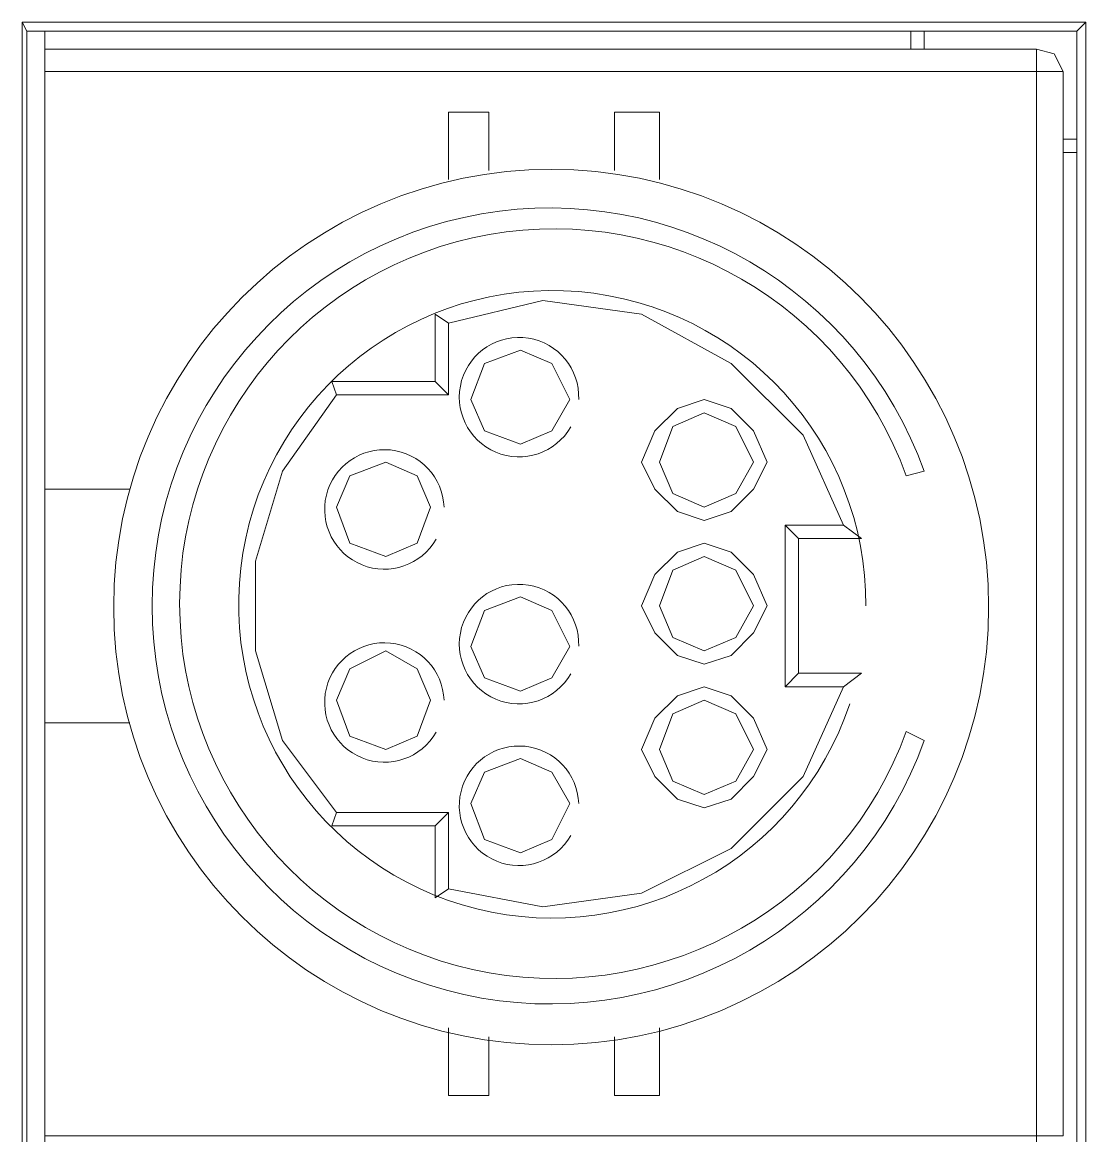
# Model space of a CAD drawing. Header units: millimetres. Extents: x -11 to 1219, y 0 to 1751.
# Drawn here: x 221.52 to 234.95, y 878.14 to 892.19 of the extents above; entities that cross this region are included whole.
import ezdxf

# ---------------------------------------------------------------- set-up
doc = ezdxf.new("R2010")
doc.units = ezdxf.units.MM
doc.header["$LTSCALE"] = 10
doc.layers.add('_MULTI_WIRE', color=9, linetype='CONTINUOUS')
doc.layers.add('PDF_Geometry', color=7, linetype='CONTINUOUS', true_color=0x151d1f)
doc.layers.get('_MULTI_WIRE').off()

# ---------------------------------------------------------------- blocks, each defined once
blk = doc.blocks.new('DVP-28SWS211R')
at = {"layer": 'PDF_Geometry', "color": 7, "lineweight": 9, "true_color": 0xffffff}
for p, q in [((28.326, -72.287), (14.899, -72.287)), ((14.899, -86.96), (14.899, -72.287)), ((14.899, -72.287), (14.956, -72.4)), ((28.212, -72.4), (28.326, -72.287)), ((28.326, -72.287), (28.326, -86.96)), ((28.212, -72.4), (14.956, -72.4)), ((14.956, -72.4), (14.956, -86.846)), ((15.183, -86.846), (15.183, -72.4)), ((26.116, -72.627), (26.116, -72.4)), ((26.286, -72.627), (26.286, -72.4)), ((28.212, -86.846), (28.212, -72.4)), ((27.702, -72.627), (15.183, -72.627)), ((27.702, -72.627), (27.702, -86.676)), ((27.702, -72.627), (27.929, -72.684)), ((27.929, -72.684), (28.042, -72.91)), ((15.183, -72.91), (28.042, -72.91)), ((28.042, -72.91), (28.042, -86.337)), ((20.281, -73.42), (20.791, -73.42)), ((20.281, -74.27), (20.281, -73.42)), ((20.791, -73.42), (20.791, -74.157)), ((22.377, -73.42), (22.944, -73.42)), ((22.377, -74.157), (22.377, -73.42)), ((22.944, -73.42), (22.944, -74.27)), ((28.212, -73.76), (28.042, -73.76)), ((28.212, -73.93), (28.042, -73.93)), ((21.471, -75.799), (20.281, -76.083)), ((22.717, -75.969), (21.471, -75.799)), ((20.111, -75.969), (20.111, -76.819)), ((20.111, -75.969), (20.281, -76.083)), ((23.85, -76.593), (22.717, -75.969)), ((20.281, -76.083), (20.281, -76.989)), ((21.188, -76.423), (20.734, -76.593)), ((21.584, -76.593), (21.188, -76.423)), ((20.734, -76.593), (20.564, -77.046)), ((21.811, -77.046), (21.584, -76.593)), ((24.757, -77.499), (23.85, -76.593)), ((20.111, -76.819), (18.808, -76.819)), ((18.808, -76.819), (18.865, -76.989)), ((20.111, -76.819), (20.281, -76.989)), ((18.865, -76.989), (18.185, -77.952)), ((20.281, -76.989), (18.865, -76.989)), ((20.564, -77.046), (20.734, -77.442)), ((21.584, -77.442), (21.811, -77.046)), ((23.51, -77.046), (23.17, -77.159)), ((23.85, -77.159), (23.51, -77.046)), ((23.17, -77.159), (22.887, -77.442)), ((23.51, -77.216), (23.114, -77.386)), ((23.907, -77.386), (23.51, -77.216)), ((24.133, -77.442), (23.85, -77.159)), ((23.114, -77.386), (22.944, -77.839)), ((24.133, -77.839), (23.907, -77.386)), ((20.734, -77.442), (21.188, -77.612)), ((21.188, -77.612), (21.584, -77.442)), ((22.887, -77.442), (22.717, -77.839)), ((24.303, -77.839), (24.133, -77.442)), ((25.266, -78.632), (24.757, -77.499)), ((18.185, -77.952), (17.845, -79.085)), ((19.488, -77.839), (19.035, -78.009)), ((19.885, -78.009), (19.488, -77.839)), ((22.717, -77.839), (22.887, -78.179)), ((22.944, -77.839), (23.114, -78.235)), ((23.907, -78.235), (24.133, -77.839)), ((24.133, -78.179), (24.303, -77.839)), ((26.286, -77.952), (26.06, -78.009)), ((19.035, -78.009), (18.865, -78.405)), ((20.055, -78.405), (19.885, -78.009)), ((15.183, -78.179), (16.259, -78.179)), ((22.887, -78.179), (23.17, -78.462)), ((23.114, -78.235), (23.51, -78.405)), ((23.51, -78.405), (23.907, -78.235)), ((23.85, -78.462), (24.133, -78.179)), ((18.865, -78.405), (19.035, -78.859)), ((19.885, -78.859), (20.055, -78.405)), ((23.17, -78.462), (23.51, -78.575)), ((23.51, -78.575), (23.85, -78.462)), ((24.7, -78.802), (24.53, -78.632)), ((24.53, -78.632), (25.266, -78.632)), ((24.53, -80.671), (24.53, -78.632)), ((25.266, -78.632), (25.493, -78.802)), ((25.493, -78.802), (24.7, -78.802)), ((24.7, -78.802), (24.7, -80.501)), ((19.035, -78.859), (19.488, -79.029)), ((19.488, -79.029), (19.885, -78.859)), ((23.51, -78.859), (23.17, -78.972)), ((23.85, -78.972), (23.51, -78.859)), ((17.845, -79.085), (17.845, -80.218)), ((23.17, -78.972), (22.887, -79.255)), ((23.51, -79.029), (23.114, -79.199)), ((23.907, -79.199), (23.51, -79.029)), ((24.133, -79.255), (23.85, -78.972)), ((23.114, -79.199), (22.944, -79.652)), ((24.133, -79.652), (23.907, -79.199)), ((22.887, -79.255), (22.717, -79.652)), ((24.303, -79.652), (24.133, -79.255)), ((21.188, -79.538), (20.734, -79.708)), ((21.584, -79.708), (21.188, -79.538)), ((22.717, -79.652), (22.887, -79.992)), ((22.944, -79.652), (23.114, -80.048)), ((23.907, -80.048), (24.133, -79.652)), ((24.133, -79.992), (24.303, -79.652)), ((20.734, -79.708), (20.564, -80.162)), ((21.811, -80.162), (21.584, -79.708)), ((22.887, -79.992), (23.17, -80.275)), ((23.114, -80.048), (23.51, -80.218)), ((23.51, -80.218), (23.907, -80.048)), ((23.85, -80.275), (24.133, -79.992)), ((17.845, -80.218), (18.185, -81.351)), ((19.488, -80.218), (19.035, -80.445)), ((19.885, -80.445), (19.488, -80.218)), ((20.564, -80.162), (20.734, -80.558)), ((21.584, -80.558), (21.811, -80.162)), ((23.17, -80.275), (23.51, -80.388)), ((23.51, -80.388), (23.85, -80.275)), ((19.035, -80.445), (18.865, -80.841)), ((20.055, -80.841), (19.885, -80.445)), ((24.7, -80.501), (24.53, -80.671)), ((25.493, -80.501), (24.7, -80.501)), ((25.493, -80.501), (25.266, -80.671)), ((20.734, -80.558), (21.188, -80.728)), ((21.188, -80.728), (21.584, -80.558)), ((23.17, -80.785), (22.887, -81.068)), ((23.51, -80.671), (23.17, -80.785)), ((23.85, -80.785), (23.51, -80.671)), ((24.133, -81.068), (23.85, -80.785)), ((25.266, -80.671), (24.53, -80.671)), ((24.757, -81.804), (25.266, -80.671)), ((18.865, -80.841), (19.035, -81.295)), ((19.885, -81.295), (20.055, -80.841)), ((23.51, -80.841), (23.114, -81.011)), ((23.907, -81.011), (23.51, -80.841)), ((23.114, -81.011), (22.944, -81.465)), ((24.133, -81.465), (23.907, -81.011)), ((16.259, -81.125), (15.183, -81.125)), ((22.887, -81.068), (22.717, -81.465)), ((24.303, -81.465), (24.133, -81.068)), ((19.035, -81.295), (19.488, -81.465)), ((19.488, -81.465), (19.885, -81.295)), ((26.06, -81.238), (26.286, -81.351)), ((18.185, -81.351), (18.865, -82.258)), ((22.717, -81.465), (22.887, -81.804)), ((22.944, -81.465), (23.114, -81.861)), ((23.907, -81.861), (24.133, -81.465)), ((24.133, -81.804), (24.303, -81.465)), ((21.188, -81.578), (20.734, -81.748)), ((21.584, -81.748), (21.188, -81.578)), ((20.734, -81.748), (20.564, -82.144)), ((21.811, -82.144), (21.584, -81.748)), ((22.887, -81.804), (23.17, -82.088)), ((23.114, -81.861), (23.51, -82.031)), ((23.51, -82.031), (23.907, -81.861)), ((23.85, -82.711), (24.757, -81.804)), ((23.85, -82.088), (24.133, -81.804)), ((20.564, -82.144), (20.734, -82.598)), ((21.584, -82.598), (21.811, -82.144)), ((23.17, -82.088), (23.51, -82.201)), ((23.51, -82.201), (23.85, -82.088)), ((18.808, -82.428), (18.865, -82.258)), ((18.865, -82.258), (20.281, -82.258)), ((20.281, -82.258), (20.111, -82.428)), ((20.281, -82.258), (20.281, -83.221)), ((20.111, -82.428), (18.808, -82.428)), ((20.111, -83.334), (20.111, -82.428)), ((20.734, -82.598), (21.188, -82.767)), ((21.188, -82.767), (21.584, -82.598)), ((22.717, -83.277), (23.85, -82.711)), ((20.111, -83.334), (20.281, -83.221)), ((20.281, -83.221), (21.471, -83.447)), ((21.471, -83.447), (22.717, -83.277)), ((20.281, -85.827), (20.281, -84.977)), ((22.944, -84.977), (22.944, -85.827)), ((20.791, -85.09), (20.791, -85.827)), ((22.377, -85.827), (22.377, -85.09)), ((20.791, -85.827), (20.281, -85.827)), ((22.944, -85.827), (22.377, -85.827)), ((15.183, -86.337), (28.042, -86.337))]:
    blk.add_line(p, q, dxfattribs=at)
blk.add_circle((21.577, -79.666), 5.523, dxfattribs=at)
for centre, radius, start, end in [((21.561, -79.652), 5.022, 19.7808, 340.2195), ((21.615, -79.623), 4.729, 19.9635, 340.0368), ((21.591, -79.631), 3.959, 359.7, 341.5087), ((21.171, -77.017), 0.754, 357.847, 330.0916), ((19.471, -78.434), 0.754, 2.153, 330.0916), ((21.171, -80.133), 0.754, 357.847, 330.0916), ((19.471, -80.87), 0.754, 2.153, 330.0916), ((21.171, -82.173), 0.754, 2.153, 330.0916)]:
    blk.add_arc(centre, radius, start, end, dxfattribs=at)

msp = doc.modelspace()

# ---------------------------------------------------------------- block references
at = {"layer": '_MULTI_WIRE'}
msp.add_blockref('DVP-28SWS211R', (206.6221, 964.4776), dxfattribs=at)
msp.add_blockref('DVP-28SWS211R', (206.6221, 964.4776), dxfattribs=at)
msp.add_blockref('DVP-28SWS211R', (206.6221, 964.4776), dxfattribs=at)
msp.add_blockref('DVP-28SWS211R', (206.6221, 964.4776), dxfattribs=at)

doc.saveas('drawing.dxf')
